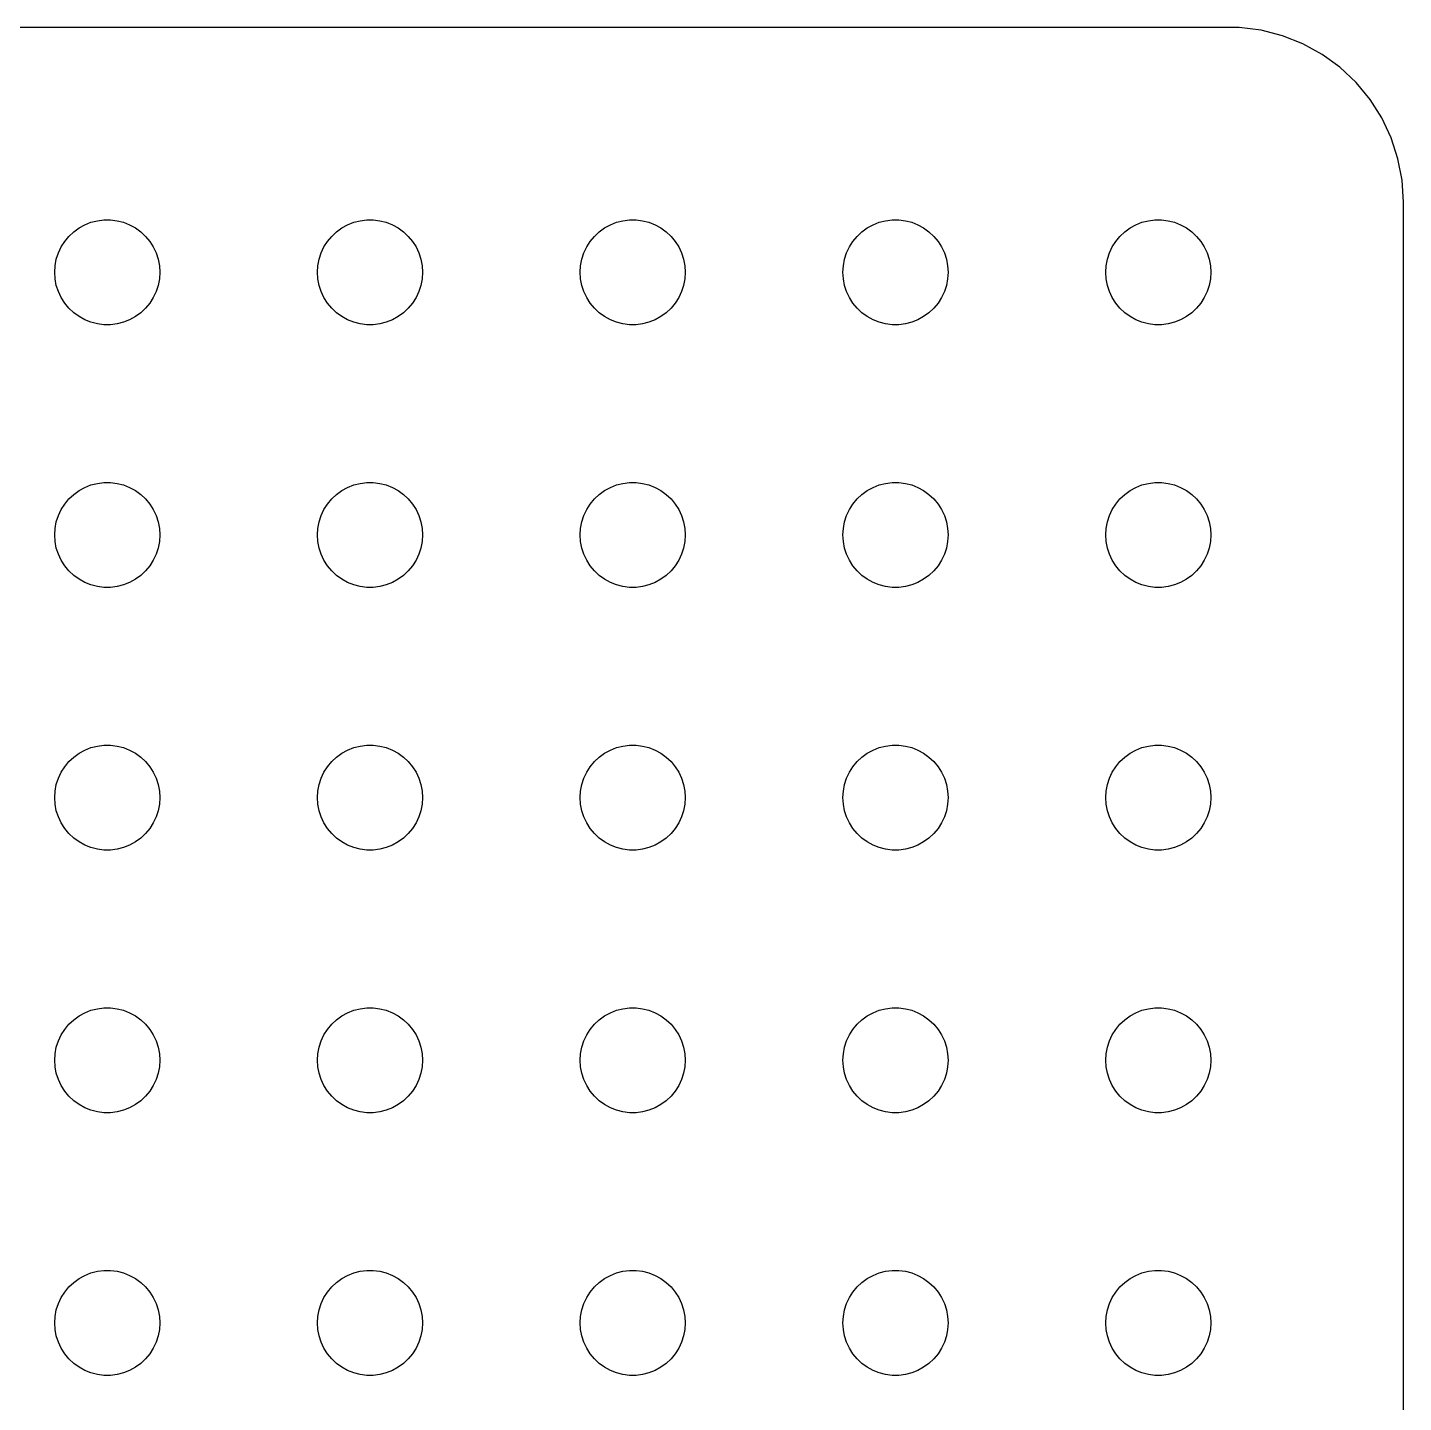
# Model space of a CAD drawing. Header units: metres. Extents: x -150 to 150, y -149 to 149.
# Drawn here: x 110.22 to 149.5, y 110.23 to 149.49 of the extents above; entities that cross this region are included whole.
import ezdxf

# ---------------------------------------------------------------- set-up
doc = ezdxf.new("R2010")
doc.units = ezdxf.units.M

msp = doc.modelspace()

# ---------------------------------------------------------------- linework, layer by layer
for p, q in [((144.814, 149.49), (-144.814, 149.49)), ((145.437, 149.411), (144.814, 149.49)), ((146.045, 149.255), (145.437, 149.411)), ((146.629, 149.024), (146.045, 149.255)), ((147.179, 148.722), (146.629, 149.024)), ((147.687, 148.353), (147.179, 148.722)), ((148.145, 147.923), (147.687, 148.353)), ((148.545, 147.439), (148.145, 147.923)), ((148.882, 146.909), (148.545, 147.439)), ((149.149, 146.341), (148.882, 146.909)), ((149.343, 145.743), (149.149, 146.341)), ((149.461, 145.127), (149.343, 145.743)), ((149.5, 144.5), (149.461, 145.127)), ((149.5, -144.5), (149.5, 144.5)), ((111.544, 143.656), (111.696, 143.766)), ((111.696, 143.766), (111.861, 143.857)), ((111.861, 143.857), (112.036, 143.927)), ((112.036, 143.927), (112.219, 143.973)), ((112.219, 143.973), (112.406, 143.997)), ((112.406, 143.997), (112.594, 143.997)), ((112.594, 143.997), (112.781, 143.973)), ((112.781, 143.973), (112.964, 143.927)), ((112.964, 143.927), (113.139, 143.857)), ((113.139, 143.857), (113.304, 143.766)), ((113.304, 143.766), (113.456, 143.656)), ((119.044, 143.656), (119.196, 143.766)), ((119.196, 143.766), (119.361, 143.857)), ((119.361, 143.857), (119.536, 143.927)), ((119.536, 143.927), (119.719, 143.973)), ((119.719, 143.973), (119.906, 143.997)), ((119.906, 143.997), (120.094, 143.997)), ((120.094, 143.997), (120.281, 143.973)), ((120.281, 143.973), (120.464, 143.927)), ((120.464, 143.927), (120.639, 143.857)), ((120.639, 143.857), (120.804, 143.766)), ((120.804, 143.766), (120.956, 143.656)), ((126.544, 143.656), (126.696, 143.766)), ((126.696, 143.766), (126.861, 143.857)), ((126.861, 143.857), (127.036, 143.927)), ((127.036, 143.927), (127.219, 143.973)), ((127.219, 143.973), (127.406, 143.997)), ((127.406, 143.997), (127.594, 143.997)), ((127.594, 143.997), (127.781, 143.973)), ((127.781, 143.973), (127.964, 143.927)), ((127.964, 143.927), (128.139, 143.857)), ((128.139, 143.857), (128.304, 143.766)), ((128.304, 143.766), (128.456, 143.656)), ((134.044, 143.656), (134.196, 143.766)), ((134.196, 143.766), (134.361, 143.857)), ((134.361, 143.857), (134.536, 143.927)), ((134.536, 143.927), (134.719, 143.973)), ((134.719, 143.973), (134.906, 143.997)), ((134.906, 143.997), (135.094, 143.997)), ((135.094, 143.997), (135.281, 143.973)), ((135.281, 143.973), (135.464, 143.927)), ((135.464, 143.927), (135.639, 143.857)), ((135.639, 143.857), (135.804, 143.766)), ((135.804, 143.766), (135.956, 143.656)), ((141.544, 143.656), (141.696, 143.766)), ((141.696, 143.766), (141.861, 143.857)), ((141.861, 143.857), (142.036, 143.927)), ((142.036, 143.927), (142.219, 143.973)), ((142.219, 143.973), (142.406, 143.997)), ((142.406, 143.997), (142.594, 143.997)), ((142.594, 143.997), (142.781, 143.973)), ((142.781, 143.973), (142.964, 143.927)), ((142.964, 143.927), (143.139, 143.857)), ((143.139, 143.857), (143.304, 143.766)), ((143.304, 143.766), (143.456, 143.656)), ((111.186, 143.223), (111.286, 143.382)), ((111.286, 143.382), (111.407, 143.527)), ((111.407, 143.527), (111.544, 143.656)), ((113.456, 143.656), (113.593, 143.527)), ((113.593, 143.527), (113.714, 143.382)), ((113.714, 143.382), (113.814, 143.223)), ((118.686, 143.223), (118.786, 143.382)), ((118.786, 143.382), (118.907, 143.527)), ((118.907, 143.527), (119.044, 143.656)), ((120.956, 143.656), (121.093, 143.527)), ((121.093, 143.527), (121.214, 143.382)), ((121.214, 143.382), (121.314, 143.223)), ((126.186, 143.223), (126.286, 143.382)), ((126.286, 143.382), (126.407, 143.527)), ((126.407, 143.527), (126.544, 143.656)), ((128.456, 143.656), (128.593, 143.527)), ((128.593, 143.527), (128.714, 143.382)), ((128.714, 143.382), (128.814, 143.223)), ((133.686, 143.223), (133.786, 143.382)), ((133.786, 143.382), (133.907, 143.527)), ((133.907, 143.527), (134.044, 143.656)), ((135.956, 143.656), (136.093, 143.527)), ((136.093, 143.527), (136.214, 143.382)), ((136.214, 143.382), (136.314, 143.223)), ((141.186, 143.223), (141.286, 143.382)), ((141.286, 143.382), (141.407, 143.527)), ((141.407, 143.527), (141.544, 143.656)), ((143.456, 143.656), (143.593, 143.527)), ((143.593, 143.527), (143.714, 143.382)), ((143.714, 143.382), (143.814, 143.223)), ((111.047, 142.873), (111.105, 143.052)), ((111.105, 143.052), (111.186, 143.223)), ((113.814, 143.223), (113.895, 143.052)), ((113.895, 143.052), (113.953, 142.873)), ((118.547, 142.873), (118.605, 143.052)), ((118.605, 143.052), (118.686, 143.223)), ((121.314, 143.223), (121.395, 143.052)), ((121.395, 143.052), (121.453, 142.873)), ((126.047, 142.873), (126.105, 143.052)), ((126.105, 143.052), (126.186, 143.223)), ((128.814, 143.223), (128.895, 143.052)), ((128.895, 143.052), (128.953, 142.873)), ((133.547, 142.873), (133.605, 143.052)), ((133.605, 143.052), (133.686, 143.223)), ((136.314, 143.223), (136.395, 143.052)), ((136.395, 143.052), (136.453, 142.873)), ((141.047, 142.873), (141.105, 143.052)), ((141.105, 143.052), (141.186, 143.223)), ((143.814, 143.223), (143.895, 143.052)), ((143.895, 143.052), (143.953, 142.873)), ((111, 142.5), (111.012, 142.688)), ((111.012, 142.688), (111.047, 142.873)), ((113.953, 142.873), (113.988, 142.688)), ((113.988, 142.688), (114, 142.5)), ((118.5, 142.5), (118.512, 142.688)), ((118.512, 142.688), (118.547, 142.873)), ((121.453, 142.873), (121.488, 142.688)), ((121.488, 142.688), (121.5, 142.5)), ((126, 142.5), (126.012, 142.688)), ((126.012, 142.688), (126.047, 142.873)), ((128.953, 142.873), (128.988, 142.688)), ((128.988, 142.688), (129, 142.5)), ((133.5, 142.5), (133.512, 142.688)), ((133.512, 142.688), (133.547, 142.873)), ((136.453, 142.873), (136.488, 142.688)), ((136.488, 142.688), (136.5, 142.5)), ((141, 142.5), (141.012, 142.688)), ((141.012, 142.688), (141.047, 142.873)), ((143.953, 142.873), (143.988, 142.688)), ((143.988, 142.688), (144, 142.5)), ((111.012, 142.312), (111, 142.5)), ((111.047, 142.127), (111.012, 142.312)), ((113.988, 142.312), (113.953, 142.127)), ((114, 142.5), (113.988, 142.312)), ((118.512, 142.312), (118.5, 142.5)), ((118.547, 142.127), (118.512, 142.312)), ((121.488, 142.312), (121.453, 142.127)), ((121.5, 142.5), (121.488, 142.312)), ((126.012, 142.312), (126, 142.5)), ((126.047, 142.127), (126.012, 142.312)), ((128.988, 142.312), (128.953, 142.127)), ((129, 142.5), (128.988, 142.312)), ((133.512, 142.312), (133.5, 142.5)), ((133.547, 142.127), (133.512, 142.312)), ((136.488, 142.312), (136.453, 142.127)), ((136.5, 142.5), (136.488, 142.312)), ((141.012, 142.312), (141, 142.5)), ((141.047, 142.127), (141.012, 142.312)), ((143.988, 142.312), (143.953, 142.127)), ((144, 142.5), (143.988, 142.312)), ((111.105, 141.948), (111.047, 142.127)), ((111.186, 141.777), (111.105, 141.948)), ((113.895, 141.948), (113.814, 141.777)), ((113.953, 142.127), (113.895, 141.948)), ((118.605, 141.948), (118.547, 142.127)), ((118.686, 141.777), (118.605, 141.948)), ((121.395, 141.948), (121.314, 141.777)), ((121.453, 142.127), (121.395, 141.948)), ((126.105, 141.948), (126.047, 142.127)), ((126.186, 141.777), (126.105, 141.948)), ((128.895, 141.948), (128.814, 141.777)), ((128.953, 142.127), (128.895, 141.948)), ((133.605, 141.948), (133.547, 142.127)), ((133.686, 141.777), (133.605, 141.948)), ((136.395, 141.948), (136.314, 141.777)), ((136.453, 142.127), (136.395, 141.948)), ((141.105, 141.948), (141.047, 142.127)), ((141.186, 141.777), (141.105, 141.948)), ((143.895, 141.948), (143.814, 141.777)), ((143.953, 142.127), (143.895, 141.948)), ((111.286, 141.618), (111.186, 141.777)), ((111.407, 141.473), (111.286, 141.618)), ((111.544, 141.344), (111.407, 141.473)), ((113.593, 141.473), (113.456, 141.344)), ((113.714, 141.618), (113.593, 141.473)), ((113.814, 141.777), (113.714, 141.618)), ((118.786, 141.618), (118.686, 141.777)), ((118.907, 141.473), (118.786, 141.618)), ((119.044, 141.344), (118.907, 141.473)), ((121.093, 141.473), (120.956, 141.344)), ((121.214, 141.618), (121.093, 141.473)), ((121.314, 141.777), (121.214, 141.618)), ((126.286, 141.618), (126.186, 141.777)), ((126.407, 141.473), (126.286, 141.618)), ((126.544, 141.344), (126.407, 141.473)), ((128.593, 141.473), (128.456, 141.344)), ((128.714, 141.618), (128.593, 141.473)), ((128.814, 141.777), (128.714, 141.618)), ((133.786, 141.618), (133.686, 141.777)), ((133.907, 141.473), (133.786, 141.618)), ((134.044, 141.344), (133.907, 141.473)), ((136.093, 141.473), (135.956, 141.344)), ((136.214, 141.618), (136.093, 141.473)), ((136.314, 141.777), (136.214, 141.618)), ((141.286, 141.618), (141.186, 141.777)), ((141.407, 141.473), (141.286, 141.618)), ((141.544, 141.344), (141.407, 141.473)), ((143.593, 141.473), (143.456, 141.344)), ((143.714, 141.618), (143.593, 141.473)), ((143.814, 141.777), (143.714, 141.618)), ((111.696, 141.234), (111.544, 141.344)), ((111.861, 141.143), (111.696, 141.234)), ((112.036, 141.073), (111.861, 141.143)), ((112.219, 141.027), (112.036, 141.073)), ((112.406, 141.003), (112.219, 141.027)), ((112.594, 141.003), (112.406, 141.003)), ((112.781, 141.027), (112.594, 141.003)), ((112.964, 141.073), (112.781, 141.027)), ((113.139, 141.143), (112.964, 141.073)), ((113.304, 141.234), (113.139, 141.143)), ((113.456, 141.344), (113.304, 141.234)), ((119.196, 141.234), (119.044, 141.344)), ((119.361, 141.143), (119.196, 141.234)), ((119.536, 141.073), (119.361, 141.143)), ((119.719, 141.027), (119.536, 141.073)), ((119.906, 141.003), (119.719, 141.027)), ((120.094, 141.003), (119.906, 141.003)), ((120.281, 141.027), (120.094, 141.003)), ((120.464, 141.073), (120.281, 141.027)), ((120.639, 141.143), (120.464, 141.073)), ((120.804, 141.234), (120.639, 141.143)), ((120.956, 141.344), (120.804, 141.234)), ((126.696, 141.234), (126.544, 141.344)), ((126.861, 141.143), (126.696, 141.234)), ((127.036, 141.073), (126.861, 141.143)), ((127.219, 141.027), (127.036, 141.073)), ((127.406, 141.003), (127.219, 141.027)), ((127.594, 141.003), (127.406, 141.003)), ((127.781, 141.027), (127.594, 141.003)), ((127.964, 141.073), (127.781, 141.027)), ((128.139, 141.143), (127.964, 141.073)), ((128.304, 141.234), (128.139, 141.143)), ((128.456, 141.344), (128.304, 141.234)), ((134.196, 141.234), (134.044, 141.344)), ((134.361, 141.143), (134.196, 141.234)), ((134.536, 141.073), (134.361, 141.143)), ((134.719, 141.027), (134.536, 141.073)), ((134.906, 141.003), (134.719, 141.027)), ((135.094, 141.003), (134.906, 141.003)), ((135.281, 141.027), (135.094, 141.003)), ((135.464, 141.073), (135.281, 141.027)), ((135.639, 141.143), (135.464, 141.073)), ((135.804, 141.234), (135.639, 141.143)), ((135.956, 141.344), (135.804, 141.234)), ((141.696, 141.234), (141.544, 141.344)), ((141.861, 141.143), (141.696, 141.234)), ((142.036, 141.073), (141.861, 141.143)), ((142.219, 141.027), (142.036, 141.073)), ((142.406, 141.003), (142.219, 141.027)), ((142.594, 141.003), (142.406, 141.003)), ((142.781, 141.027), (142.594, 141.003)), ((142.964, 141.073), (142.781, 141.027)), ((143.139, 141.143), (142.964, 141.073)), ((143.304, 141.234), (143.139, 141.143)), ((143.456, 141.344), (143.304, 141.234)), ((111.696, 136.266), (111.861, 136.357)), ((111.861, 136.357), (112.036, 136.427)), ((112.036, 136.427), (112.219, 136.473)), ((112.219, 136.473), (112.406, 136.497)), ((112.406, 136.497), (112.594, 136.497)), ((112.594, 136.497), (112.781, 136.473)), ((112.781, 136.473), (112.964, 136.427)), ((112.964, 136.427), (113.139, 136.357)), ((113.139, 136.357), (113.304, 136.266)), ((119.196, 136.266), (119.361, 136.357)), ((119.361, 136.357), (119.536, 136.427)), ((119.536, 136.427), (119.719, 136.473)), ((119.719, 136.473), (119.906, 136.497)), ((119.906, 136.497), (120.094, 136.497)), ((120.094, 136.497), (120.281, 136.473)), ((120.281, 136.473), (120.464, 136.427)), ((120.464, 136.427), (120.639, 136.357)), ((120.639, 136.357), (120.804, 136.266)), ((126.696, 136.266), (126.861, 136.357)), ((126.861, 136.357), (127.036, 136.427)), ((127.036, 136.427), (127.219, 136.473)), ((127.219, 136.473), (127.406, 136.497)), ((127.406, 136.497), (127.594, 136.497)), ((127.594, 136.497), (127.781, 136.473)), ((127.781, 136.473), (127.964, 136.427)), ((127.964, 136.427), (128.139, 136.357)), ((128.139, 136.357), (128.304, 136.266)), ((134.196, 136.266), (134.361, 136.357)), ((134.361, 136.357), (134.536, 136.427)), ((134.536, 136.427), (134.719, 136.473)), ((134.719, 136.473), (134.906, 136.497)), ((134.906, 136.497), (135.094, 136.497)), ((135.094, 136.497), (135.281, 136.473)), ((135.281, 136.473), (135.464, 136.427)), ((135.464, 136.427), (135.639, 136.357)), ((135.639, 136.357), (135.804, 136.266)), ((141.696, 136.266), (141.861, 136.357)), ((141.861, 136.357), (142.036, 136.427)), ((142.036, 136.427), (142.219, 136.473)), ((142.219, 136.473), (142.406, 136.497)), ((142.406, 136.497), (142.594, 136.497)), ((142.594, 136.497), (142.781, 136.473)), ((142.781, 136.473), (142.964, 136.427)), ((142.964, 136.427), (143.139, 136.357)), ((143.139, 136.357), (143.304, 136.266)), ((111.286, 135.882), (111.407, 136.027)), ((111.407, 136.027), (111.544, 136.156)), ((111.544, 136.156), (111.696, 136.266)), ((113.304, 136.266), (113.456, 136.156)), ((113.456, 136.156), (113.593, 136.027)), ((113.593, 136.027), (113.714, 135.882)), ((118.786, 135.882), (118.907, 136.027)), ((118.907, 136.027), (119.044, 136.156)), ((119.044, 136.156), (119.196, 136.266)), ((120.804, 136.266), (120.956, 136.156)), ((120.956, 136.156), (121.093, 136.027)), ((121.093, 136.027), (121.214, 135.882)), ((126.286, 135.882), (126.407, 136.027)), ((126.407, 136.027), (126.544, 136.156)), ((126.544, 136.156), (126.696, 136.266)), ((128.304, 136.266), (128.456, 136.156)), ((128.456, 136.156), (128.593, 136.027)), ((128.593, 136.027), (128.714, 135.882)), ((133.786, 135.882), (133.907, 136.027)), ((133.907, 136.027), (134.044, 136.156)), ((134.044, 136.156), (134.196, 136.266)), ((135.804, 136.266), (135.956, 136.156)), ((135.956, 136.156), (136.093, 136.027)), ((136.093, 136.027), (136.214, 135.882)), ((141.286, 135.882), (141.407, 136.027)), ((141.407, 136.027), (141.544, 136.156)), ((141.544, 136.156), (141.696, 136.266)), ((143.304, 136.266), (143.456, 136.156)), ((143.456, 136.156), (143.593, 136.027)), ((143.593, 136.027), (143.714, 135.882)), ((111.047, 135.373), (111.105, 135.552)), ((111.105, 135.552), (111.186, 135.723)), ((111.186, 135.723), (111.286, 135.882)), ((113.714, 135.882), (113.814, 135.723)), ((113.814, 135.723), (113.895, 135.552)), ((113.895, 135.552), (113.953, 135.373)), ((118.547, 135.373), (118.605, 135.552)), ((118.605, 135.552), (118.686, 135.723)), ((118.686, 135.723), (118.786, 135.882)), ((121.214, 135.882), (121.314, 135.723)), ((121.314, 135.723), (121.395, 135.552)), ((121.395, 135.552), (121.453, 135.373)), ((126.047, 135.373), (126.105, 135.552)), ((126.105, 135.552), (126.186, 135.723)), ((126.186, 135.723), (126.286, 135.882)), ((128.714, 135.882), (128.814, 135.723)), ((128.814, 135.723), (128.895, 135.552)), ((128.895, 135.552), (128.953, 135.373)), ((133.547, 135.373), (133.605, 135.552)), ((133.605, 135.552), (133.686, 135.723)), ((133.686, 135.723), (133.786, 135.882)), ((136.214, 135.882), (136.314, 135.723)), ((136.314, 135.723), (136.395, 135.552)), ((136.395, 135.552), (136.453, 135.373)), ((141.047, 135.373), (141.105, 135.552)), ((141.105, 135.552), (141.186, 135.723)), ((141.186, 135.723), (141.286, 135.882)), ((143.714, 135.882), (143.814, 135.723)), ((143.814, 135.723), (143.895, 135.552)), ((143.895, 135.552), (143.953, 135.373)), ((111, 135), (111.012, 135.188)), ((111.012, 135.188), (111.047, 135.373)), ((113.953, 135.373), (113.988, 135.188)), ((113.988, 135.188), (114, 135)), ((118.5, 135), (118.512, 135.188)), ((118.512, 135.188), (118.547, 135.373)), ((121.453, 135.373), (121.488, 135.188)), ((121.488, 135.188), (121.5, 135)), ((126, 135), (126.012, 135.188)), ((126.012, 135.188), (126.047, 135.373)), ((128.953, 135.373), (128.988, 135.188)), ((128.988, 135.188), (129, 135)), ((133.5, 135), (133.512, 135.188)), ((133.512, 135.188), (133.547, 135.373)), ((136.453, 135.373), (136.488, 135.188)), ((136.488, 135.188), (136.5, 135)), ((141, 135), (141.012, 135.188)), ((141.012, 135.188), (141.047, 135.373)), ((143.953, 135.373), (143.988, 135.188)), ((143.988, 135.188), (144, 135)), ((111.012, 134.812), (111, 135)), ((111.047, 134.627), (111.012, 134.812)), ((113.988, 134.812), (113.953, 134.627)), ((114, 135), (113.988, 134.812)), ((118.512, 134.812), (118.5, 135)), ((118.547, 134.627), (118.512, 134.812)), ((121.488, 134.812), (121.453, 134.627)), ((121.5, 135), (121.488, 134.812)), ((126.012, 134.812), (126, 135)), ((126.047, 134.627), (126.012, 134.812)), ((128.988, 134.812), (128.953, 134.627)), ((129, 135), (128.988, 134.812)), ((133.512, 134.812), (133.5, 135)), ((133.547, 134.627), (133.512, 134.812)), ((136.488, 134.812), (136.453, 134.627)), ((136.5, 135), (136.488, 134.812)), ((141.012, 134.812), (141, 135)), ((141.047, 134.627), (141.012, 134.812)), ((143.988, 134.812), (143.953, 134.627)), ((144, 135), (143.988, 134.812)), ((111.105, 134.448), (111.047, 134.627)), ((111.186, 134.277), (111.105, 134.448)), ((113.895, 134.448), (113.814, 134.277)), ((113.953, 134.627), (113.895, 134.448)), ((118.605, 134.448), (118.547, 134.627)), ((118.686, 134.277), (118.605, 134.448)), ((121.395, 134.448), (121.314, 134.277)), ((121.453, 134.627), (121.395, 134.448)), ((126.105, 134.448), (126.047, 134.627)), ((126.186, 134.277), (126.105, 134.448)), ((128.895, 134.448), (128.814, 134.277)), ((128.953, 134.627), (128.895, 134.448)), ((133.605, 134.448), (133.547, 134.627)), ((133.686, 134.277), (133.605, 134.448)), ((136.395, 134.448), (136.314, 134.277)), ((136.453, 134.627), (136.395, 134.448)), ((141.105, 134.448), (141.047, 134.627)), ((141.186, 134.277), (141.105, 134.448)), ((143.895, 134.448), (143.814, 134.277)), ((143.953, 134.627), (143.895, 134.448)), ((111.286, 134.118), (111.186, 134.277)), ((111.407, 133.973), (111.286, 134.118)), ((111.544, 133.844), (111.407, 133.973)), ((113.593, 133.973), (113.456, 133.844)), ((113.714, 134.118), (113.593, 133.973)), ((113.814, 134.277), (113.714, 134.118)), ((118.786, 134.118), (118.686, 134.277)), ((118.907, 133.973), (118.786, 134.118)), ((119.044, 133.844), (118.907, 133.973)), ((121.093, 133.973), (120.956, 133.844)), ((121.214, 134.118), (121.093, 133.973)), ((121.314, 134.277), (121.214, 134.118)), ((126.286, 134.118), (126.186, 134.277)), ((126.407, 133.973), (126.286, 134.118)), ((126.544, 133.844), (126.407, 133.973)), ((128.593, 133.973), (128.456, 133.844)), ((128.714, 134.118), (128.593, 133.973)), ((128.814, 134.277), (128.714, 134.118)), ((133.786, 134.118), (133.686, 134.277)), ((133.907, 133.973), (133.786, 134.118)), ((134.044, 133.844), (133.907, 133.973)), ((136.093, 133.973), (135.956, 133.844)), ((136.214, 134.118), (136.093, 133.973)), ((136.314, 134.277), (136.214, 134.118)), ((141.286, 134.118), (141.186, 134.277)), ((141.407, 133.973), (141.286, 134.118)), ((141.544, 133.844), (141.407, 133.973)), ((143.593, 133.973), (143.456, 133.844)), ((143.714, 134.118), (143.593, 133.973)), ((143.814, 134.277), (143.714, 134.118)), ((111.696, 133.734), (111.544, 133.844)), ((111.861, 133.643), (111.696, 133.734)), ((112.036, 133.573), (111.861, 133.643)), ((112.219, 133.527), (112.036, 133.573)), ((112.964, 133.573), (112.781, 133.527)), ((113.139, 133.643), (112.964, 133.573)), ((113.304, 133.734), (113.139, 133.643)), ((113.456, 133.844), (113.304, 133.734)), ((119.196, 133.734), (119.044, 133.844)), ((119.361, 133.643), (119.196, 133.734)), ((119.536, 133.573), (119.361, 133.643)), ((119.719, 133.527), (119.536, 133.573)), ((120.464, 133.573), (120.281, 133.527)), ((120.639, 133.643), (120.464, 133.573)), ((120.804, 133.734), (120.639, 133.643)), ((120.956, 133.844), (120.804, 133.734)), ((126.696, 133.734), (126.544, 133.844)), ((126.861, 133.643), (126.696, 133.734)), ((127.036, 133.573), (126.861, 133.643)), ((127.219, 133.527), (127.036, 133.573)), ((127.964, 133.573), (127.781, 133.527)), ((128.139, 133.643), (127.964, 133.573)), ((128.304, 133.734), (128.139, 133.643)), ((128.456, 133.844), (128.304, 133.734)), ((134.196, 133.734), (134.044, 133.844)), ((134.361, 133.643), (134.196, 133.734)), ((134.536, 133.573), (134.361, 133.643)), ((134.719, 133.527), (134.536, 133.573)), ((135.464, 133.573), (135.281, 133.527)), ((135.639, 133.643), (135.464, 133.573)), ((135.804, 133.734), (135.639, 133.643)), ((135.956, 133.844), (135.804, 133.734)), ((141.696, 133.734), (141.544, 133.844)), ((141.861, 133.643), (141.696, 133.734)), ((142.036, 133.573), (141.861, 133.643)), ((142.219, 133.527), (142.036, 133.573)), ((142.964, 133.573), (142.781, 133.527)), ((143.139, 133.643), (142.964, 133.573)), ((143.304, 133.734), (143.139, 133.643)), ((143.456, 133.844), (143.304, 133.734)), ((112.406, 133.503), (112.219, 133.527)), ((112.594, 133.503), (112.406, 133.503)), ((112.781, 133.527), (112.594, 133.503)), ((119.906, 133.503), (119.719, 133.527)), ((120.094, 133.503), (119.906, 133.503)), ((120.281, 133.527), (120.094, 133.503)), ((127.406, 133.503), (127.219, 133.527)), ((127.594, 133.503), (127.406, 133.503)), ((127.781, 133.527), (127.594, 133.503)), ((134.906, 133.503), (134.719, 133.527)), ((135.094, 133.503), (134.906, 133.503)), ((135.281, 133.527), (135.094, 133.503)), ((142.406, 133.503), (142.219, 133.527)), ((142.594, 133.503), (142.406, 133.503)), ((142.781, 133.527), (142.594, 133.503)), ((111.696, 128.766), (111.861, 128.857)), ((111.861, 128.857), (112.036, 128.927)), ((112.036, 128.927), (112.219, 128.973)), ((112.219, 128.973), (112.406, 128.997)), ((112.406, 128.997), (112.594, 128.997)), ((112.594, 128.997), (112.781, 128.973)), ((112.781, 128.973), (112.964, 128.927)), ((112.964, 128.927), (113.139, 128.857)), ((113.139, 128.857), (113.304, 128.766)), ((119.196, 128.766), (119.361, 128.857)), ((119.361, 128.857), (119.536, 128.927)), ((119.536, 128.927), (119.719, 128.973)), ((119.719, 128.973), (119.906, 128.997)), ((119.906, 128.997), (120.094, 128.997)), ((120.094, 128.997), (120.281, 128.973)), ((120.281, 128.973), (120.464, 128.927)), ((120.464, 128.927), (120.639, 128.857)), ((120.639, 128.857), (120.804, 128.766)), ((126.696, 128.766), (126.861, 128.857)), ((126.861, 128.857), (127.036, 128.927)), ((127.036, 128.927), (127.219, 128.973)), ((127.219, 128.973), (127.406, 128.997)), ((127.406, 128.997), (127.594, 128.997)), ((127.594, 128.997), (127.781, 128.973)), ((127.781, 128.973), (127.964, 128.927)), ((127.964, 128.927), (128.139, 128.857)), ((128.139, 128.857), (128.304, 128.766)), ((134.196, 128.766), (134.361, 128.857)), ((134.361, 128.857), (134.536, 128.927)), ((134.536, 128.927), (134.719, 128.973)), ((134.719, 128.973), (134.906, 128.997)), ((134.906, 128.997), (135.094, 128.997)), ((135.094, 128.997), (135.281, 128.973)), ((135.281, 128.973), (135.464, 128.927)), ((135.464, 128.927), (135.639, 128.857)), ((135.639, 128.857), (135.804, 128.766)), ((141.696, 128.766), (141.861, 128.857)), ((141.861, 128.857), (142.036, 128.927)), ((142.036, 128.927), (142.219, 128.973)), ((142.219, 128.973), (142.406, 128.997)), ((142.406, 128.997), (142.594, 128.997)), ((142.594, 128.997), (142.781, 128.973)), ((142.781, 128.973), (142.964, 128.927)), ((142.964, 128.927), (143.139, 128.857)), ((143.139, 128.857), (143.304, 128.766)), ((111.286, 128.382), (111.407, 128.527)), ((111.407, 128.527), (111.544, 128.656)), ((111.544, 128.656), (111.696, 128.766)), ((113.304, 128.766), (113.456, 128.656)), ((113.456, 128.656), (113.593, 128.527)), ((113.593, 128.527), (113.714, 128.382)), ((118.786, 128.382), (118.907, 128.527)), ((118.907, 128.527), (119.044, 128.656)), ((119.044, 128.656), (119.196, 128.766)), ((120.804, 128.766), (120.956, 128.656)), ((120.956, 128.656), (121.093, 128.527)), ((121.093, 128.527), (121.214, 128.382)), ((126.286, 128.382), (126.407, 128.527)), ((126.407, 128.527), (126.544, 128.656)), ((126.544, 128.656), (126.696, 128.766)), ((128.304, 128.766), (128.456, 128.656)), ((128.456, 128.656), (128.593, 128.527)), ((128.593, 128.527), (128.714, 128.382)), ((133.786, 128.382), (133.907, 128.527)), ((133.907, 128.527), (134.044, 128.656)), ((134.044, 128.656), (134.196, 128.766)), ((135.804, 128.766), (135.956, 128.656)), ((135.956, 128.656), (136.093, 128.527)), ((136.093, 128.527), (136.214, 128.382)), ((141.286, 128.382), (141.407, 128.527)), ((141.407, 128.527), (141.544, 128.656)), ((141.544, 128.656), (141.696, 128.766)), ((143.304, 128.766), (143.456, 128.656)), ((143.456, 128.656), (143.593, 128.527)), ((143.593, 128.527), (143.714, 128.382)), ((111.047, 127.873), (111.105, 128.052)), ((111.105, 128.052), (111.186, 128.223)), ((111.186, 128.223), (111.286, 128.382)), ((113.714, 128.382), (113.814, 128.223)), ((113.814, 128.223), (113.895, 128.052)), ((113.895, 128.052), (113.953, 127.873)), ((118.547, 127.873), (118.605, 128.052)), ((118.605, 128.052), (118.686, 128.223)), ((118.686, 128.223), (118.786, 128.382)), ((121.214, 128.382), (121.314, 128.223)), ((121.314, 128.223), (121.395, 128.052)), ((121.395, 128.052), (121.453, 127.873)), ((126.047, 127.873), (126.105, 128.052)), ((126.105, 128.052), (126.186, 128.223)), ((126.186, 128.223), (126.286, 128.382)), ((128.714, 128.382), (128.814, 128.223)), ((128.814, 128.223), (128.895, 128.052)), ((128.895, 128.052), (128.953, 127.873)), ((133.547, 127.873), (133.605, 128.052)), ((133.605, 128.052), (133.686, 128.223)), ((133.686, 128.223), (133.786, 128.382)), ((136.214, 128.382), (136.314, 128.223)), ((136.314, 128.223), (136.395, 128.052)), ((136.395, 128.052), (136.453, 127.873)), ((141.047, 127.873), (141.105, 128.052)), ((141.105, 128.052), (141.186, 128.223)), ((141.186, 128.223), (141.286, 128.382)), ((143.714, 128.382), (143.814, 128.223)), ((143.814, 128.223), (143.895, 128.052)), ((143.895, 128.052), (143.953, 127.873)), ((111, 127.5), (111.012, 127.688)), ((111.012, 127.688), (111.047, 127.873)), ((113.953, 127.873), (113.988, 127.688)), ((113.988, 127.688), (114, 127.5)), ((118.5, 127.5), (118.512, 127.688)), ((118.512, 127.688), (118.547, 127.873)), ((121.453, 127.873), (121.488, 127.688)), ((121.488, 127.688), (121.5, 127.5)), ((126, 127.5), (126.012, 127.688)), ((126.012, 127.688), (126.047, 127.873)), ((128.953, 127.873), (128.988, 127.688)), ((128.988, 127.688), (129, 127.5)), ((133.5, 127.5), (133.512, 127.688)), ((133.512, 127.688), (133.547, 127.873)), ((136.453, 127.873), (136.488, 127.688)), ((136.488, 127.688), (136.5, 127.5)), ((141, 127.5), (141.012, 127.688)), ((141.012, 127.688), (141.047, 127.873)), ((143.953, 127.873), (143.988, 127.688)), ((143.988, 127.688), (144, 127.5)), ((111.012, 127.312), (111, 127.5)), ((111.047, 127.127), (111.012, 127.312)), ((113.988, 127.312), (113.953, 127.127)), ((114, 127.5), (113.988, 127.312)), ((118.512, 127.312), (118.5, 127.5)), ((118.547, 127.127), (118.512, 127.312)), ((121.488, 127.312), (121.453, 127.127)), ((121.5, 127.5), (121.488, 127.312)), ((126.012, 127.312), (126, 127.5)), ((126.047, 127.127), (126.012, 127.312)), ((128.988, 127.312), (128.953, 127.127)), ((129, 127.5), (128.988, 127.312)), ((133.512, 127.312), (133.5, 127.5)), ((133.547, 127.127), (133.512, 127.312)), ((136.488, 127.312), (136.453, 127.127)), ((136.5, 127.5), (136.488, 127.312)), ((141.012, 127.312), (141, 127.5)), ((141.047, 127.127), (141.012, 127.312)), ((143.988, 127.312), (143.953, 127.127)), ((144, 127.5), (143.988, 127.312)), ((111.105, 126.948), (111.047, 127.127)), ((111.186, 126.777), (111.105, 126.948)), ((113.895, 126.948), (113.814, 126.777)), ((113.953, 127.127), (113.895, 126.948)), ((118.605, 126.948), (118.547, 127.127)), ((118.686, 126.777), (118.605, 126.948)), ((121.395, 126.948), (121.314, 126.777)), ((121.453, 127.127), (121.395, 126.948)), ((126.105, 126.948), (126.047, 127.127)), ((126.186, 126.777), (126.105, 126.948)), ((128.895, 126.948), (128.814, 126.777)), ((128.953, 127.127), (128.895, 126.948)), ((133.605, 126.948), (133.547, 127.127)), ((133.686, 126.777), (133.605, 126.948)), ((136.395, 126.948), (136.314, 126.777)), ((136.453, 127.127), (136.395, 126.948)), ((141.105, 126.948), (141.047, 127.127)), ((141.186, 126.777), (141.105, 126.948)), ((143.895, 126.948), (143.814, 126.777)), ((143.953, 127.127), (143.895, 126.948)), ((111.286, 126.618), (111.186, 126.777)), ((111.407, 126.473), (111.286, 126.618)), ((111.544, 126.344), (111.407, 126.473)), ((113.593, 126.473), (113.456, 126.344)), ((113.714, 126.618), (113.593, 126.473)), ((113.814, 126.777), (113.714, 126.618)), ((118.786, 126.618), (118.686, 126.777)), ((118.907, 126.473), (118.786, 126.618)), ((119.044, 126.344), (118.907, 126.473)), ((121.093, 126.473), (120.956, 126.344)), ((121.214, 126.618), (121.093, 126.473)), ((121.314, 126.777), (121.214, 126.618)), ((126.286, 126.618), (126.186, 126.777)), ((126.407, 126.473), (126.286, 126.618)), ((126.544, 126.344), (126.407, 126.473)), ((128.593, 126.473), (128.456, 126.344)), ((128.714, 126.618), (128.593, 126.473)), ((128.814, 126.777), (128.714, 126.618)), ((133.786, 126.618), (133.686, 126.777)), ((133.907, 126.473), (133.786, 126.618)), ((134.044, 126.344), (133.907, 126.473)), ((136.093, 126.473), (135.956, 126.344)), ((136.214, 126.618), (136.093, 126.473)), ((136.314, 126.777), (136.214, 126.618)), ((141.286, 126.618), (141.186, 126.777)), ((141.407, 126.473), (141.286, 126.618)), ((141.544, 126.344), (141.407, 126.473)), ((143.593, 126.473), (143.456, 126.344)), ((143.714, 126.618), (143.593, 126.473)), ((143.814, 126.777), (143.714, 126.618)), ((111.696, 126.234), (111.544, 126.344)), ((111.861, 126.143), (111.696, 126.234)), ((112.036, 126.073), (111.861, 126.143)), ((113.139, 126.143), (112.964, 126.073)), ((113.304, 126.234), (113.139, 126.143)), ((113.456, 126.344), (113.304, 126.234)), ((119.196, 126.234), (119.044, 126.344)), ((119.361, 126.143), (119.196, 126.234)), ((119.536, 126.073), (119.361, 126.143)), ((120.639, 126.143), (120.464, 126.073)), ((120.804, 126.234), (120.639, 126.143)), ((120.956, 126.344), (120.804, 126.234)), ((126.696, 126.234), (126.544, 126.344)), ((126.861, 126.143), (126.696, 126.234)), ((127.036, 126.073), (126.861, 126.143)), ((128.139, 126.143), (127.964, 126.073)), ((128.304, 126.234), (128.139, 126.143)), ((128.456, 126.344), (128.304, 126.234)), ((134.196, 126.234), (134.044, 126.344)), ((134.361, 126.143), (134.196, 126.234)), ((134.536, 126.073), (134.361, 126.143)), ((135.639, 126.143), (135.464, 126.073)), ((135.804, 126.234), (135.639, 126.143)), ((135.956, 126.344), (135.804, 126.234)), ((141.696, 126.234), (141.544, 126.344)), ((141.861, 126.143), (141.696, 126.234)), ((142.036, 126.073), (141.861, 126.143)), ((143.139, 126.143), (142.964, 126.073)), ((143.304, 126.234), (143.139, 126.143)), ((143.456, 126.344), (143.304, 126.234)), ((112.219, 126.027), (112.036, 126.073)), ((112.406, 126.003), (112.219, 126.027)), ((112.594, 126.003), (112.406, 126.003)), ((112.781, 126.027), (112.594, 126.003)), ((112.964, 126.073), (112.781, 126.027)), ((119.719, 126.027), (119.536, 126.073)), ((119.906, 126.003), (119.719, 126.027)), ((120.094, 126.003), (119.906, 126.003)), ((120.281, 126.027), (120.094, 126.003)), ((120.464, 126.073), (120.281, 126.027)), ((127.219, 126.027), (127.036, 126.073)), ((127.406, 126.003), (127.219, 126.027)), ((127.594, 126.003), (127.406, 126.003)), ((127.781, 126.027), (127.594, 126.003)), ((127.964, 126.073), (127.781, 126.027)), ((134.719, 126.027), (134.536, 126.073)), ((134.906, 126.003), (134.719, 126.027)), ((135.094, 126.003), (134.906, 126.003)), ((135.281, 126.027), (135.094, 126.003)), ((135.464, 126.073), (135.281, 126.027)), ((142.219, 126.027), (142.036, 126.073)), ((142.406, 126.003), (142.219, 126.027)), ((142.594, 126.003), (142.406, 126.003)), ((142.781, 126.027), (142.594, 126.003)), ((142.964, 126.073), (142.781, 126.027)), ((111.861, 121.357), (112.036, 121.427)), ((112.036, 121.427), (112.219, 121.473)), ((112.219, 121.473), (112.406, 121.497)), ((112.406, 121.497), (112.594, 121.497)), ((112.594, 121.497), (112.781, 121.473)), ((112.781, 121.473), (112.964, 121.427)), ((112.964, 121.427), (113.139, 121.357)), ((119.361, 121.357), (119.536, 121.427)), ((119.536, 121.427), (119.719, 121.473)), ((119.719, 121.473), (119.906, 121.497)), ((119.906, 121.497), (120.094, 121.497)), ((120.094, 121.497), (120.281, 121.473)), ((120.281, 121.473), (120.464, 121.427)), ((120.464, 121.427), (120.639, 121.357)), ((126.861, 121.357), (127.036, 121.427)), ((127.036, 121.427), (127.219, 121.473)), ((127.219, 121.473), (127.406, 121.497)), ((127.406, 121.497), (127.594, 121.497)), ((127.594, 121.497), (127.781, 121.473)), ((127.781, 121.473), (127.964, 121.427)), ((127.964, 121.427), (128.139, 121.357)), ((134.361, 121.357), (134.536, 121.427)), ((134.536, 121.427), (134.719, 121.473)), ((134.719, 121.473), (134.906, 121.497)), ((134.906, 121.497), (135.094, 121.497)), ((135.094, 121.497), (135.281, 121.473)), ((135.281, 121.473), (135.464, 121.427)), ((135.464, 121.427), (135.639, 121.357)), ((141.861, 121.357), (142.036, 121.427)), ((142.036, 121.427), (142.219, 121.473)), ((142.219, 121.473), (142.406, 121.497)), ((142.406, 121.497), (142.594, 121.497)), ((142.594, 121.497), (142.781, 121.473)), ((142.781, 121.473), (142.964, 121.427)), ((142.964, 121.427), (143.139, 121.357)), ((111.286, 120.882), (111.407, 121.027)), ((111.407, 121.027), (111.544, 121.156)), ((111.544, 121.156), (111.696, 121.266)), ((111.696, 121.266), (111.861, 121.357)), ((113.139, 121.357), (113.304, 121.266)), ((113.304, 121.266), (113.456, 121.156)), ((113.456, 121.156), (113.593, 121.027)), ((113.593, 121.027), (113.714, 120.882)), ((118.786, 120.882), (118.907, 121.027)), ((118.907, 121.027), (119.044, 121.156)), ((119.044, 121.156), (119.196, 121.266)), ((119.196, 121.266), (119.361, 121.357)), ((120.639, 121.357), (120.804, 121.266)), ((120.804, 121.266), (120.956, 121.156)), ((120.956, 121.156), (121.093, 121.027)), ((121.093, 121.027), (121.214, 120.882)), ((126.286, 120.882), (126.407, 121.027)), ((126.407, 121.027), (126.544, 121.156)), ((126.544, 121.156), (126.696, 121.266)), ((126.696, 121.266), (126.861, 121.357)), ((128.139, 121.357), (128.304, 121.266)), ((128.304, 121.266), (128.456, 121.156)), ((128.456, 121.156), (128.593, 121.027)), ((128.593, 121.027), (128.714, 120.882)), ((133.786, 120.882), (133.907, 121.027)), ((133.907, 121.027), (134.044, 121.156)), ((134.044, 121.156), (134.196, 121.266)), ((134.196, 121.266), (134.361, 121.357)), ((135.639, 121.357), (135.804, 121.266)), ((135.804, 121.266), (135.956, 121.156)), ((135.956, 121.156), (136.093, 121.027)), ((136.093, 121.027), (136.214, 120.882)), ((141.286, 120.882), (141.407, 121.027)), ((141.407, 121.027), (141.544, 121.156)), ((141.544, 121.156), (141.696, 121.266)), ((141.696, 121.266), (141.861, 121.357)), ((143.139, 121.357), (143.304, 121.266)), ((143.304, 121.266), (143.456, 121.156)), ((143.456, 121.156), (143.593, 121.027)), ((143.593, 121.027), (143.714, 120.882)), ((111.105, 120.552), (111.186, 120.723)), ((111.186, 120.723), (111.286, 120.882)), ((113.714, 120.882), (113.814, 120.723)), ((113.814, 120.723), (113.895, 120.552)), ((118.605, 120.552), (118.686, 120.723)), ((118.686, 120.723), (118.786, 120.882)), ((121.214, 120.882), (121.314, 120.723)), ((121.314, 120.723), (121.395, 120.552)), ((126.105, 120.552), (126.186, 120.723)), ((126.186, 120.723), (126.286, 120.882)), ((128.714, 120.882), (128.814, 120.723)), ((128.814, 120.723), (128.895, 120.552)), ((133.605, 120.552), (133.686, 120.723)), ((133.686, 120.723), (133.786, 120.882)), ((136.214, 120.882), (136.314, 120.723)), ((136.314, 120.723), (136.395, 120.552)), ((141.105, 120.552), (141.186, 120.723)), ((141.186, 120.723), (141.286, 120.882)), ((143.714, 120.882), (143.814, 120.723)), ((143.814, 120.723), (143.895, 120.552)), ((111, 120), (111.012, 120.188)), ((111.012, 120.188), (111.047, 120.373)), ((111.047, 120.373), (111.105, 120.552)), ((113.895, 120.552), (113.953, 120.373)), ((113.953, 120.373), (113.988, 120.188)), ((113.988, 120.188), (114, 120)), ((118.5, 120), (118.512, 120.188)), ((118.512, 120.188), (118.547, 120.373)), ((118.547, 120.373), (118.605, 120.552)), ((121.395, 120.552), (121.453, 120.373)), ((121.453, 120.373), (121.488, 120.188)), ((121.488, 120.188), (121.5, 120)), ((126, 120), (126.012, 120.188)), ((126.012, 120.188), (126.047, 120.373)), ((126.047, 120.373), (126.105, 120.552)), ((128.895, 120.552), (128.953, 120.373)), ((128.953, 120.373), (128.988, 120.188)), ((128.988, 120.188), (129, 120)), ((133.5, 120), (133.512, 120.188)), ((133.512, 120.188), (133.547, 120.373)), ((133.547, 120.373), (133.605, 120.552)), ((136.395, 120.552), (136.453, 120.373)), ((136.453, 120.373), (136.488, 120.188)), ((136.488, 120.188), (136.5, 120)), ((141, 120), (141.012, 120.188)), ((141.012, 120.188), (141.047, 120.373)), ((141.047, 120.373), (141.105, 120.552)), ((143.895, 120.552), (143.953, 120.373)), ((143.953, 120.373), (143.988, 120.188)), ((143.988, 120.188), (144, 120)), ((111.012, 119.812), (111, 120)), ((111.047, 119.627), (111.012, 119.812)), ((113.988, 119.812), (113.953, 119.627)), ((114, 120), (113.988, 119.812)), ((118.512, 119.812), (118.5, 120)), ((118.547, 119.627), (118.512, 119.812)), ((121.488, 119.812), (121.453, 119.627)), ((121.5, 120), (121.488, 119.812)), ((126.012, 119.812), (126, 120)), ((126.047, 119.627), (126.012, 119.812)), ((128.988, 119.812), (128.953, 119.627)), ((129, 120), (128.988, 119.812)), ((133.512, 119.812), (133.5, 120)), ((133.547, 119.627), (133.512, 119.812)), ((136.488, 119.812), (136.453, 119.627)), ((136.5, 120), (136.488, 119.812)), ((141.012, 119.812), (141, 120)), ((141.047, 119.627), (141.012, 119.812)), ((143.988, 119.812), (143.953, 119.627)), ((144, 120), (143.988, 119.812)), ((111.105, 119.448), (111.047, 119.627)), ((111.186, 119.277), (111.105, 119.448)), ((113.895, 119.448), (113.814, 119.277)), ((113.953, 119.627), (113.895, 119.448)), ((118.605, 119.448), (118.547, 119.627)), ((118.686, 119.277), (118.605, 119.448)), ((121.395, 119.448), (121.314, 119.277)), ((121.453, 119.627), (121.395, 119.448)), ((126.105, 119.448), (126.047, 119.627)), ((126.186, 119.277), (126.105, 119.448)), ((128.895, 119.448), (128.814, 119.277)), ((128.953, 119.627), (128.895, 119.448)), ((133.605, 119.448), (133.547, 119.627)), ((133.686, 119.277), (133.605, 119.448)), ((136.395, 119.448), (136.314, 119.277)), ((136.453, 119.627), (136.395, 119.448)), ((141.105, 119.448), (141.047, 119.627)), ((141.186, 119.277), (141.105, 119.448)), ((143.895, 119.448), (143.814, 119.277)), ((143.953, 119.627), (143.895, 119.448)), ((111.286, 119.118), (111.186, 119.277)), ((111.407, 118.973), (111.286, 119.118)), ((113.714, 119.118), (113.593, 118.973)), ((113.814, 119.277), (113.714, 119.118)), ((118.786, 119.118), (118.686, 119.277)), ((118.907, 118.973), (118.786, 119.118)), ((121.214, 119.118), (121.093, 118.973)), ((121.314, 119.277), (121.214, 119.118)), ((126.286, 119.118), (126.186, 119.277)), ((126.407, 118.973), (126.286, 119.118)), ((128.714, 119.118), (128.593, 118.973)), ((128.814, 119.277), (128.714, 119.118)), ((133.786, 119.118), (133.686, 119.277)), ((133.907, 118.973), (133.786, 119.118)), ((136.214, 119.118), (136.093, 118.973)), ((136.314, 119.277), (136.214, 119.118)), ((141.286, 119.118), (141.186, 119.277)), ((141.407, 118.973), (141.286, 119.118)), ((143.714, 119.118), (143.593, 118.973)), ((143.814, 119.277), (143.714, 119.118)), ((111.544, 118.844), (111.407, 118.973)), ((111.696, 118.734), (111.544, 118.844)), ((111.861, 118.643), (111.696, 118.734)), ((112.036, 118.573), (111.861, 118.643)), ((113.139, 118.643), (112.964, 118.573)), ((113.304, 118.734), (113.139, 118.643)), ((113.456, 118.844), (113.304, 118.734)), ((113.593, 118.973), (113.456, 118.844)), ((119.044, 118.844), (118.907, 118.973)), ((119.196, 118.734), (119.044, 118.844)), ((119.361, 118.643), (119.196, 118.734)), ((119.536, 118.573), (119.361, 118.643)), ((120.639, 118.643), (120.464, 118.573)), ((120.804, 118.734), (120.639, 118.643)), ((120.956, 118.844), (120.804, 118.734)), ((121.093, 118.973), (120.956, 118.844)), ((126.544, 118.844), (126.407, 118.973)), ((126.696, 118.734), (126.544, 118.844)), ((126.861, 118.643), (126.696, 118.734)), ((127.036, 118.573), (126.861, 118.643)), ((128.139, 118.643), (127.964, 118.573)), ((128.304, 118.734), (128.139, 118.643)), ((128.456, 118.844), (128.304, 118.734)), ((128.593, 118.973), (128.456, 118.844)), ((134.044, 118.844), (133.907, 118.973)), ((134.196, 118.734), (134.044, 118.844)), ((134.361, 118.643), (134.196, 118.734)), ((134.536, 118.573), (134.361, 118.643)), ((135.639, 118.643), (135.464, 118.573)), ((135.804, 118.734), (135.639, 118.643)), ((135.956, 118.844), (135.804, 118.734)), ((136.093, 118.973), (135.956, 118.844)), ((141.544, 118.844), (141.407, 118.973)), ((141.696, 118.734), (141.544, 118.844)), ((141.861, 118.643), (141.696, 118.734)), ((142.036, 118.573), (141.861, 118.643)), ((143.139, 118.643), (142.964, 118.573)), ((143.304, 118.734), (143.139, 118.643)), ((143.456, 118.844), (143.304, 118.734)), ((143.593, 118.973), (143.456, 118.844)), ((112.219, 118.527), (112.036, 118.573)), ((112.406, 118.503), (112.219, 118.527)), ((112.594, 118.503), (112.406, 118.503)), ((112.781, 118.527), (112.594, 118.503)), ((112.964, 118.573), (112.781, 118.527)), ((119.719, 118.527), (119.536, 118.573)), ((119.906, 118.503), (119.719, 118.527)), ((120.094, 118.503), (119.906, 118.503)), ((120.281, 118.527), (120.094, 118.503)), ((120.464, 118.573), (120.281, 118.527)), ((127.219, 118.527), (127.036, 118.573)), ((127.406, 118.503), (127.219, 118.527)), ((127.594, 118.503), (127.406, 118.503)), ((127.781, 118.527), (127.594, 118.503)), ((127.964, 118.573), (127.781, 118.527)), ((134.719, 118.527), (134.536, 118.573)), ((134.906, 118.503), (134.719, 118.527)), ((135.094, 118.503), (134.906, 118.503)), ((135.281, 118.527), (135.094, 118.503)), ((135.464, 118.573), (135.281, 118.527)), ((142.219, 118.527), (142.036, 118.573)), ((142.406, 118.503), (142.219, 118.527)), ((142.594, 118.503), (142.406, 118.503)), ((142.781, 118.527), (142.594, 118.503)), ((142.964, 118.573), (142.781, 118.527)), ((111.861, 113.857), (112.036, 113.927)), ((112.036, 113.927), (112.219, 113.973)), ((112.219, 113.973), (112.406, 113.997)), ((112.406, 113.997), (112.594, 113.997)), ((112.594, 113.997), (112.781, 113.973)), ((112.781, 113.973), (112.964, 113.927)), ((112.964, 113.927), (113.139, 113.857)), ((119.361, 113.857), (119.536, 113.927)), ((119.536, 113.927), (119.719, 113.973)), ((119.719, 113.973), (119.906, 113.997)), ((119.906, 113.997), (120.094, 113.997)), ((120.094, 113.997), (120.281, 113.973)), ((120.281, 113.973), (120.464, 113.927)), ((120.464, 113.927), (120.639, 113.857)), ((126.861, 113.857), (127.036, 113.927)), ((127.036, 113.927), (127.219, 113.973)), ((127.219, 113.973), (127.406, 113.997)), ((127.406, 113.997), (127.594, 113.997)), ((127.594, 113.997), (127.781, 113.973)), ((127.781, 113.973), (127.964, 113.927)), ((127.964, 113.927), (128.139, 113.857)), ((134.361, 113.857), (134.536, 113.927)), ((134.536, 113.927), (134.719, 113.973)), ((134.719, 113.973), (134.906, 113.997)), ((134.906, 113.997), (135.094, 113.997)), ((135.094, 113.997), (135.281, 113.973)), ((135.281, 113.973), (135.464, 113.927)), ((135.464, 113.927), (135.639, 113.857)), ((141.861, 113.857), (142.036, 113.927)), ((142.036, 113.927), (142.219, 113.973)), ((142.219, 113.973), (142.406, 113.997)), ((142.406, 113.997), (142.594, 113.997)), ((142.594, 113.997), (142.781, 113.973)), ((142.781, 113.973), (142.964, 113.927)), ((142.964, 113.927), (143.139, 113.857)), ((111.286, 113.382), (111.407, 113.527)), ((111.407, 113.527), (111.544, 113.656)), ((111.544, 113.656), (111.696, 113.766)), ((111.696, 113.766), (111.861, 113.857)), ((113.139, 113.857), (113.304, 113.766)), ((113.304, 113.766), (113.456, 113.656)), ((113.456, 113.656), (113.593, 113.527)), ((113.593, 113.527), (113.714, 113.382)), ((118.786, 113.382), (118.907, 113.527)), ((118.907, 113.527), (119.044, 113.656)), ((119.044, 113.656), (119.196, 113.766)), ((119.196, 113.766), (119.361, 113.857)), ((120.639, 113.857), (120.804, 113.766)), ((120.804, 113.766), (120.956, 113.656)), ((120.956, 113.656), (121.093, 113.527)), ((121.093, 113.527), (121.214, 113.382)), ((126.286, 113.382), (126.407, 113.527)), ((126.407, 113.527), (126.544, 113.656)), ((126.544, 113.656), (126.696, 113.766)), ((126.696, 113.766), (126.861, 113.857)), ((128.139, 113.857), (128.304, 113.766)), ((128.304, 113.766), (128.456, 113.656)), ((128.456, 113.656), (128.593, 113.527)), ((128.593, 113.527), (128.714, 113.382)), ((133.786, 113.382), (133.907, 113.527)), ((133.907, 113.527), (134.044, 113.656)), ((134.044, 113.656), (134.196, 113.766)), ((134.196, 113.766), (134.361, 113.857)), ((135.639, 113.857), (135.804, 113.766)), ((135.804, 113.766), (135.956, 113.656)), ((135.956, 113.656), (136.093, 113.527)), ((136.093, 113.527), (136.214, 113.382)), ((141.286, 113.382), (141.407, 113.527)), ((141.407, 113.527), (141.544, 113.656)), ((141.544, 113.656), (141.696, 113.766)), ((141.696, 113.766), (141.861, 113.857)), ((143.139, 113.857), (143.304, 113.766)), ((143.304, 113.766), (143.456, 113.656)), ((143.456, 113.656), (143.593, 113.527)), ((143.593, 113.527), (143.714, 113.382)), ((111.105, 113.052), (111.186, 113.223)), ((111.186, 113.223), (111.286, 113.382)), ((113.714, 113.382), (113.814, 113.223)), ((113.814, 113.223), (113.895, 113.052)), ((118.605, 113.052), (118.686, 113.223)), ((118.686, 113.223), (118.786, 113.382)), ((121.214, 113.382), (121.314, 113.223)), ((121.314, 113.223), (121.395, 113.052)), ((126.105, 113.052), (126.186, 113.223)), ((126.186, 113.223), (126.286, 113.382)), ((128.714, 113.382), (128.814, 113.223)), ((128.814, 113.223), (128.895, 113.052)), ((133.605, 113.052), (133.686, 113.223)), ((133.686, 113.223), (133.786, 113.382)), ((136.214, 113.382), (136.314, 113.223)), ((136.314, 113.223), (136.395, 113.052)), ((141.105, 113.052), (141.186, 113.223)), ((141.186, 113.223), (141.286, 113.382)), ((143.714, 113.382), (143.814, 113.223)), ((143.814, 113.223), (143.895, 113.052)), ((111.012, 112.688), (111.047, 112.873)), ((111.047, 112.873), (111.105, 113.052)), ((113.895, 113.052), (113.953, 112.873)), ((113.953, 112.873), (113.988, 112.688)), ((118.512, 112.688), (118.547, 112.873)), ((118.547, 112.873), (118.605, 113.052)), ((121.395, 113.052), (121.453, 112.873)), ((121.453, 112.873), (121.488, 112.688)), ((126.012, 112.688), (126.047, 112.873)), ((126.047, 112.873), (126.105, 113.052)), ((128.895, 113.052), (128.953, 112.873)), ((128.953, 112.873), (128.988, 112.688)), ((133.512, 112.688), (133.547, 112.873)), ((133.547, 112.873), (133.605, 113.052)), ((136.395, 113.052), (136.453, 112.873)), ((136.453, 112.873), (136.488, 112.688)), ((141.012, 112.688), (141.047, 112.873)), ((141.047, 112.873), (141.105, 113.052)), ((143.895, 113.052), (143.953, 112.873)), ((143.953, 112.873), (143.988, 112.688)), ((111, 112.5), (111.012, 112.688)), ((111.012, 112.312), (111, 112.5)), ((113.988, 112.688), (114, 112.5)), ((114, 112.5), (113.988, 112.312)), ((118.5, 112.5), (118.512, 112.688)), ((118.512, 112.312), (118.5, 112.5)), ((121.488, 112.688), (121.5, 112.5)), ((121.5, 112.5), (121.488, 112.312)), ((126, 112.5), (126.012, 112.688)), ((126.012, 112.312), (126, 112.5)), ((128.988, 112.688), (129, 112.5)), ((129, 112.5), (128.988, 112.312)), ((133.5, 112.5), (133.512, 112.688)), ((133.512, 112.312), (133.5, 112.5)), ((136.488, 112.688), (136.5, 112.5)), ((136.5, 112.5), (136.488, 112.312)), ((141, 112.5), (141.012, 112.688)), ((141.012, 112.312), (141, 112.5)), ((143.988, 112.688), (144, 112.5)), ((144, 112.5), (143.988, 112.312)), ((111.047, 112.127), (111.012, 112.312)), ((111.105, 111.948), (111.047, 112.127)), ((111.186, 111.777), (111.105, 111.948)), ((113.895, 111.948), (113.814, 111.777)), ((113.953, 112.127), (113.895, 111.948)), ((113.988, 112.312), (113.953, 112.127)), ((118.547, 112.127), (118.512, 112.312)), ((118.605, 111.948), (118.547, 112.127)), ((118.686, 111.777), (118.605, 111.948)), ((121.395, 111.948), (121.314, 111.777)), ((121.453, 112.127), (121.395, 111.948)), ((121.488, 112.312), (121.453, 112.127)), ((126.047, 112.127), (126.012, 112.312)), ((126.105, 111.948), (126.047, 112.127)), ((126.186, 111.777), (126.105, 111.948)), ((128.895, 111.948), (128.814, 111.777)), ((128.953, 112.127), (128.895, 111.948)), ((128.988, 112.312), (128.953, 112.127)), ((133.547, 112.127), (133.512, 112.312)), ((133.605, 111.948), (133.547, 112.127)), ((133.686, 111.777), (133.605, 111.948)), ((136.395, 111.948), (136.314, 111.777)), ((136.453, 112.127), (136.395, 111.948)), ((136.488, 112.312), (136.453, 112.127)), ((141.047, 112.127), (141.012, 112.312)), ((141.105, 111.948), (141.047, 112.127)), ((141.186, 111.777), (141.105, 111.948)), ((143.895, 111.948), (143.814, 111.777)), ((143.953, 112.127), (143.895, 111.948)), ((143.988, 112.312), (143.953, 112.127)), ((111.286, 111.618), (111.186, 111.777)), ((111.407, 111.473), (111.286, 111.618)), ((113.714, 111.618), (113.593, 111.473)), ((113.814, 111.777), (113.714, 111.618)), ((118.786, 111.618), (118.686, 111.777)), ((118.907, 111.473), (118.786, 111.618)), ((121.214, 111.618), (121.093, 111.473)), ((121.314, 111.777), (121.214, 111.618)), ((126.286, 111.618), (126.186, 111.777)), ((126.407, 111.473), (126.286, 111.618)), ((128.714, 111.618), (128.593, 111.473)), ((128.814, 111.777), (128.714, 111.618)), ((133.786, 111.618), (133.686, 111.777)), ((133.907, 111.473), (133.786, 111.618)), ((136.214, 111.618), (136.093, 111.473)), ((136.314, 111.777), (136.214, 111.618)), ((141.286, 111.618), (141.186, 111.777)), ((141.407, 111.473), (141.286, 111.618)), ((143.714, 111.618), (143.593, 111.473)), ((143.814, 111.777), (143.714, 111.618)), ((111.544, 111.344), (111.407, 111.473)), ((111.696, 111.234), (111.544, 111.344)), ((111.861, 111.143), (111.696, 111.234)), ((113.304, 111.234), (113.139, 111.143)), ((113.456, 111.344), (113.304, 111.234)), ((113.593, 111.473), (113.456, 111.344)), ((119.044, 111.344), (118.907, 111.473)), ((119.196, 111.234), (119.044, 111.344)), ((119.361, 111.143), (119.196, 111.234)), ((120.804, 111.234), (120.639, 111.143)), ((120.956, 111.344), (120.804, 111.234)), ((121.093, 111.473), (120.956, 111.344)), ((126.544, 111.344), (126.407, 111.473)), ((126.696, 111.234), (126.544, 111.344)), ((126.861, 111.143), (126.696, 111.234)), ((128.304, 111.234), (128.139, 111.143)), ((128.456, 111.344), (128.304, 111.234)), ((128.593, 111.473), (128.456, 111.344)), ((134.044, 111.344), (133.907, 111.473)), ((134.196, 111.234), (134.044, 111.344)), ((134.361, 111.143), (134.196, 111.234)), ((135.804, 111.234), (135.639, 111.143)), ((135.956, 111.344), (135.804, 111.234)), ((136.093, 111.473), (135.956, 111.344)), ((141.544, 111.344), (141.407, 111.473)), ((141.696, 111.234), (141.544, 111.344)), ((141.861, 111.143), (141.696, 111.234)), ((143.304, 111.234), (143.139, 111.143)), ((143.456, 111.344), (143.304, 111.234)), ((143.593, 111.473), (143.456, 111.344)), ((112.036, 111.073), (111.861, 111.143)), ((112.219, 111.027), (112.036, 111.073)), ((112.406, 111.003), (112.219, 111.027)), ((112.594, 111.003), (112.406, 111.003)), ((112.781, 111.027), (112.594, 111.003)), ((112.964, 111.073), (112.781, 111.027)), ((113.139, 111.143), (112.964, 111.073)), ((119.536, 111.073), (119.361, 111.143)), ((119.719, 111.027), (119.536, 111.073)), ((119.906, 111.003), (119.719, 111.027)), ((120.094, 111.003), (119.906, 111.003)), ((120.281, 111.027), (120.094, 111.003)), ((120.464, 111.073), (120.281, 111.027)), ((120.639, 111.143), (120.464, 111.073)), ((127.036, 111.073), (126.861, 111.143)), ((127.219, 111.027), (127.036, 111.073)), ((127.406, 111.003), (127.219, 111.027)), ((127.594, 111.003), (127.406, 111.003)), ((127.781, 111.027), (127.594, 111.003)), ((127.964, 111.073), (127.781, 111.027)), ((128.139, 111.143), (127.964, 111.073)), ((134.536, 111.073), (134.361, 111.143)), ((134.719, 111.027), (134.536, 111.073)), ((134.906, 111.003), (134.719, 111.027)), ((135.094, 111.003), (134.906, 111.003)), ((135.281, 111.027), (135.094, 111.003)), ((135.464, 111.073), (135.281, 111.027)), ((135.639, 111.143), (135.464, 111.073)), ((142.036, 111.073), (141.861, 111.143)), ((142.219, 111.027), (142.036, 111.073)), ((142.406, 111.003), (142.219, 111.027)), ((142.594, 111.003), (142.406, 111.003)), ((142.781, 111.027), (142.594, 111.003)), ((142.964, 111.073), (142.781, 111.027)), ((143.139, 111.143), (142.964, 111.073))]:
    msp.add_line(p, q)

doc.saveas('drawing.dxf')
